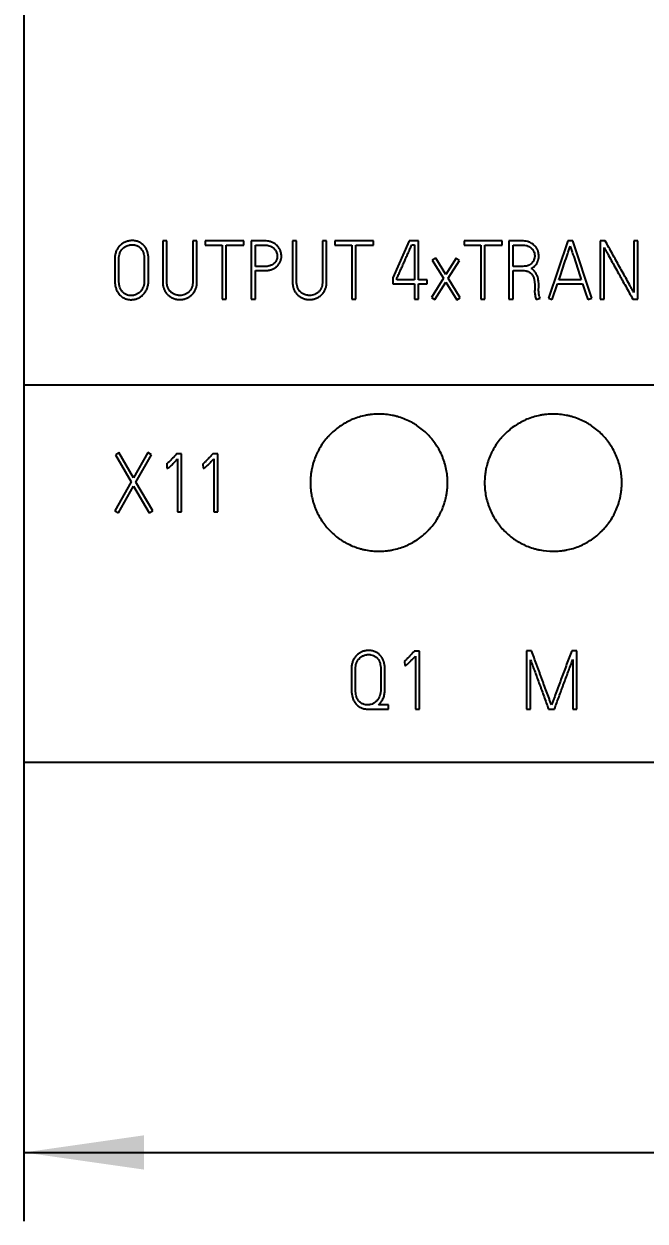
# Model space of a CAD drawing. Extents: x 0 to 420, y 0 to 297.
# Drawn here: x 91.51 to 109.62, y 132 to 166.9 of the extents above; entities that cross this region are included whole.
import ezdxf

# ---------------------------------------------------------------- set-up
doc = ezdxf.new("R2010")
doc.units = 0
doc.header["$LTSCALE"] = 23.1
for name, color, linetype in [('10000_FRONT', 7, 'CONTINUOUS'), ('10100_DIM_FRONT', 7, 'CONTINUOUS'), ('10500_FRONT_LABELING', 7, 'CONTINUOUS')]:
    doc.layers.add(name, color=color, linetype=linetype)
doc.styles.get("Standard").update_dxf_attribs({"font": 'txt', "width": 0.8})
doc.dimstyles.new('DIMSTYLE_1', dxfattribs={"dimtxt": 3.5, "dimasz": 3.5, "dimexe": 0.18, "dimexo": 0.0625, "dimgap": 0.09, "dimtad": 1, "dimtxsty": 'STANDARD', "dimcen": 0.09, "dimazin": 3, "dimtp": 0.05, "dimtm": 0.05, "dimtfac": 1, "dimtofl": 0, "dimtmove": 0, "dimatfit": 3, "dimtolj": 1})

# ---------------------------------------------------------------- blocks, each defined once
blk = doc.blocks.new('*D0')
at = {"layer": '10100_DIM_FRONT', "linetype": 'CONTINUOUS'}
for p, q in [((91.514557, 150.862664), (91.514557, 131.996772)), ((163.014557, 150.862664), (163.014557, 131.996772)), ((91.514557, 133.996772), (127.264557, 133.996772)), ((163.014557, 133.996772), (127.264557, 133.996772))]:
    blk.add_line(p, q, dxfattribs=at)
for points in [[(95.014557, 134.496772), (91.514557, 133.996772), (95.014557, 133.496772)], [(159.514557, 133.496772), (163.014557, 133.996772), (159.514557, 134.496772)]]:
    blk.add_solid(points, dxfattribs=at)
at = {"layer": '10100_DIM_FRONT', "linetype": 'CONTINUOUS', "width": 0.660714}
blk.add_text('71,5', height=3.5, dxfattribs=at).set_placement((123.820742, 134.871772))

msp = doc.modelspace()

# ---------------------------------------------------------------- linework, layer by layer
at = {"layer": '10000_FRONT', "color": 7, "linetype": 'CONTINUOUS'}
for p, q in [((91.515, 235.376), (91.515, 145.376)), ((91.515, 156.376), (163.015, 156.376)), ((91.515, 145.376), (163.015, 145.376))]:
    msp.add_line(p, q, dxfattribs=at)
for points, knots in [([(103.865, 153.526), (103.865, 153.592), (103.861, 153.657), (103.849, 153.787), (103.839, 153.851), (103.814, 153.978), (103.798, 154.042), (103.77, 154.136), (103.76, 154.167), (103.737, 154.229), (103.726, 154.259), (103.688, 154.35), (103.633, 154.468), (103.566, 154.58), (103.512, 154.661), (103.493, 154.688), (103.454, 154.741), (103.434, 154.767), (103.371, 154.843), (103.327, 154.892), (103.189, 155.03), (103.089, 155.113), (102.966, 155.196), (102.952, 155.205), (102.924, 155.223), (102.91, 155.231), (102.868, 155.257), (102.839, 155.273), (102.752, 155.32), (102.693, 155.348), (102.573, 155.398), (102.511, 155.42), (102.417, 155.449), (102.386, 155.457), (102.322, 155.474), (102.289, 155.481), (102.192, 155.5), (102.062, 155.52), (101.932, 155.526), (101.801, 155.526), (101.736, 155.523), (101.637, 155.514), (101.604, 155.51), (101.539, 155.5), (101.506, 155.494), (101.41, 155.475), (101.346, 155.459), (101.221, 155.421), (101.16, 155.399), (101.069, 155.361), (101.039, 155.348), (100.994, 155.327), (100.979, 155.32), (100.95, 155.305), (100.877, 155.267), (100.806, 155.225), (100.644, 155.116), (100.543, 155.033), (100.426, 154.916), (100.403, 154.892), (100.359, 154.844), (100.338, 154.819), (100.276, 154.743), (100.237, 154.691), (100.165, 154.582), (100.131, 154.526), (100.085, 154.44), (100.07, 154.41), (100.042, 154.351), (100.029, 154.321), (99.991, 154.23), (99.948, 154.107), (99.916, 153.981), (99.897, 153.886), (99.891, 153.853), (99.882, 153.789), (99.878, 153.756), (99.868, 153.658), (99.865, 153.592), (99.865, 153.526)], [0, 0, 0, 0, 0.03125, 0.03125, 0.0625, 0.0625, 0.09375, 0.09375, 0.109375, 0.109375, 0.125, 0.125, 0.15625, 0.1875, 0.1875, 0.203125, 0.203125, 0.21875, 0.21875, 0.25, 0.25, 0.3125, 0.3125, 0.320312, 0.320312, 0.328125, 0.328125, 0.34375, 0.34375, 0.375, 0.375, 0.40625, 0.40625, 0.421875, 0.421875, 0.4375, 0.4375, 0.46875, 0.5, 0.5, 0.53125, 0.53125, 0.546875, 0.546875, 0.5625, 0.5625, 0.59375, 0.59375, 0.625, 0.625, 0.640625, 0.640625, 0.648438, 0.648438, 0.65625, 0.6875, 0.6875, 0.75, 0.75, 0.765625, 0.765625, 0.78125, 0.78125, 0.8125, 0.8125, 0.84375, 0.84375, 0.859375, 0.859375, 0.875, 0.875, 0.90625, 0.9375, 0.9375, 0.953125, 0.953125, 0.96875, 0.96875, 1, 1, 1, 1]), ([(108.945, 153.526), (108.945, 153.592), (108.941, 153.657), (108.929, 153.787), (108.919, 153.851), (108.894, 153.978), (108.878, 154.042), (108.85, 154.136), (108.84, 154.167), (108.817, 154.229), (108.806, 154.259), (108.768, 154.35), (108.713, 154.468), (108.646, 154.58), (108.592, 154.661), (108.573, 154.688), (108.534, 154.741), (108.514, 154.767), (108.451, 154.843), (108.407, 154.892), (108.269, 155.03), (108.169, 155.113), (108.046, 155.196), (108.032, 155.205), (108.004, 155.223), (107.99, 155.231), (107.948, 155.257), (107.919, 155.273), (107.832, 155.32), (107.773, 155.348), (107.653, 155.398), (107.591, 155.42), (107.497, 155.449), (107.466, 155.457), (107.402, 155.474), (107.369, 155.481), (107.272, 155.5), (107.142, 155.52), (107.012, 155.526), (106.881, 155.526), (106.816, 155.523), (106.717, 155.514), (106.684, 155.51), (106.619, 155.5), (106.586, 155.494), (106.49, 155.475), (106.426, 155.459), (106.301, 155.421), (106.24, 155.399), (106.149, 155.361), (106.119, 155.348), (106.074, 155.327), (106.059, 155.32), (106.03, 155.305), (105.957, 155.267), (105.886, 155.225), (105.724, 155.116), (105.623, 155.033), (105.506, 154.916), (105.483, 154.892), (105.439, 154.844), (105.418, 154.819), (105.356, 154.743), (105.317, 154.691), (105.245, 154.582), (105.211, 154.526), (105.165, 154.44), (105.15, 154.41), (105.122, 154.351), (105.109, 154.321), (105.071, 154.23), (105.028, 154.107), (104.996, 153.981), (104.977, 153.886), (104.971, 153.853), (104.962, 153.789), (104.958, 153.756), (104.948, 153.658), (104.945, 153.592), (104.945, 153.526)], [0, 0, 0, 0, 0.03125, 0.03125, 0.0625, 0.0625, 0.09375, 0.09375, 0.109375, 0.109375, 0.125, 0.125, 0.15625, 0.1875, 0.1875, 0.203125, 0.203125, 0.21875, 0.21875, 0.25, 0.25, 0.3125, 0.3125, 0.320312, 0.320312, 0.328125, 0.328125, 0.34375, 0.34375, 0.375, 0.375, 0.40625, 0.40625, 0.421875, 0.421875, 0.4375, 0.4375, 0.46875, 0.5, 0.5, 0.53125, 0.53125, 0.546875, 0.546875, 0.5625, 0.5625, 0.59375, 0.59375, 0.625, 0.625, 0.640625, 0.640625, 0.648438, 0.648438, 0.65625, 0.6875, 0.6875, 0.75, 0.75, 0.765625, 0.765625, 0.78125, 0.78125, 0.8125, 0.8125, 0.84375, 0.84375, 0.859375, 0.859375, 0.875, 0.875, 0.90625, 0.9375, 0.9375, 0.953125, 0.953125, 0.96875, 0.96875, 1, 1, 1, 1]), ([(99.865, 153.526), (99.865, 153.46), (99.868, 153.395), (99.881, 153.266), (99.89, 153.201), (99.915, 153.074), (99.931, 153.011), (99.959, 152.917), (99.97, 152.886), (99.992, 152.824), (100.004, 152.793), (100.041, 152.702), (100.097, 152.585), (100.163, 152.473), (100.217, 152.391), (100.236, 152.365), (100.275, 152.312), (100.295, 152.286), (100.358, 152.209), (100.402, 152.161), (100.54, 152.022), (100.64, 151.939), (100.763, 151.857), (100.777, 151.848), (100.805, 151.83), (100.819, 151.821), (100.861, 151.796), (100.89, 151.78), (100.977, 151.733), (101.036, 151.705), (101.156, 151.655), (101.218, 151.633), (101.312, 151.604), (101.343, 151.595), (101.407, 151.579), (101.44, 151.572), (101.537, 151.552), (101.667, 151.533), (101.797, 151.526), (101.928, 151.526), (101.994, 151.529), (102.092, 151.539), (102.125, 151.543), (102.19, 151.553), (102.352, 151.581), (102.509, 151.628), (102.66, 151.691), (102.69, 151.704), (102.735, 151.726), (102.75, 151.733), (102.78, 151.748), (102.853, 151.786), (102.923, 151.828), (103.086, 151.937), (103.187, 152.02), (103.303, 152.136), (103.326, 152.16), (103.37, 152.209), (103.391, 152.234), (103.453, 152.31), (103.492, 152.362), (103.564, 152.47), (103.598, 152.526), (103.644, 152.613), (103.659, 152.642), (103.687, 152.702), (103.7, 152.732), (103.738, 152.822), (103.781, 152.945), (103.813, 153.071), (103.832, 153.167), (103.838, 153.199), (103.848, 153.264), (103.852, 153.296), (103.861, 153.395), (103.865, 153.46), (103.865, 153.526)], [0, 0, 0, 0, 0.03125, 0.03125, 0.0625, 0.0625, 0.09375, 0.09375, 0.109375, 0.109375, 0.125, 0.125, 0.15625, 0.1875, 0.1875, 0.203125, 0.203125, 0.21875, 0.21875, 0.25, 0.25, 0.3125, 0.3125, 0.320312, 0.320312, 0.328125, 0.328125, 0.34375, 0.34375, 0.375, 0.375, 0.40625, 0.40625, 0.421875, 0.421875, 0.4375, 0.4375, 0.46875, 0.5, 0.5, 0.53125, 0.53125, 0.546875, 0.546875, 0.5625, 0.625, 0.625, 0.640625, 0.640625, 0.648438, 0.648438, 0.65625, 0.6875, 0.6875, 0.75, 0.75, 0.765625, 0.765625, 0.78125, 0.78125, 0.8125, 0.8125, 0.84375, 0.84375, 0.859375, 0.859375, 0.875, 0.875, 0.90625, 0.9375, 0.9375, 0.953125, 0.953125, 0.96875, 0.96875, 1, 1, 1, 1]), ([(104.945, 153.526), (104.945, 153.46), (104.948, 153.395), (104.961, 153.266), (104.97, 153.201), (104.995, 153.074), (105.011, 153.011), (105.039, 152.917), (105.05, 152.886), (105.072, 152.824), (105.084, 152.793), (105.146, 152.642), (105.207, 152.527), (105.297, 152.391), (105.316, 152.365), (105.355, 152.312), (105.375, 152.286), (105.438, 152.209), (105.482, 152.161), (105.62, 152.022), (105.721, 151.939), (105.843, 151.857), (105.857, 151.848), (105.885, 151.83), (105.899, 151.821), (105.942, 151.796), (105.97, 151.779), (106.057, 151.733), (106.116, 151.705), (106.237, 151.655), (106.298, 151.633), (106.392, 151.604), (106.424, 151.595), (106.488, 151.579), (106.52, 151.572), (106.682, 151.539), (106.812, 151.526), (107.008, 151.526), (107.074, 151.529), (107.173, 151.539), (107.206, 151.543), (107.271, 151.553), (107.303, 151.558), (107.464, 151.59), (107.589, 151.628), (107.741, 151.691), (107.771, 151.705), (107.816, 151.726), (107.83, 151.733), (107.86, 151.748), (107.933, 151.786), (108.003, 151.828), (108.112, 151.901), (108.164, 151.94), (108.265, 152.023), (108.313, 152.067), (108.383, 152.137), (108.406, 152.161), (108.45, 152.209), (108.471, 152.234), (108.533, 152.31), (108.611, 152.414), (108.678, 152.526), (108.724, 152.613), (108.739, 152.642), (108.767, 152.702), (108.807, 152.792), (108.84, 152.884), (108.877, 153.008), (108.901, 153.103), (108.918, 153.199), (108.928, 153.264), (108.932, 153.296), (108.941, 153.395), (108.945, 153.46), (108.945, 153.526)], [0, 0, 0, 0, 0.03125, 0.03125, 0.0625, 0.0625, 0.09375, 0.09375, 0.109375, 0.109375, 0.125, 0.125, 0.1875, 0.1875, 0.203125, 0.203125, 0.21875, 0.21875, 0.25, 0.25, 0.3125, 0.3125, 0.320312, 0.320312, 0.328125, 0.328125, 0.34375, 0.34375, 0.375, 0.375, 0.40625, 0.40625, 0.421875, 0.421875, 0.4375, 0.4375, 0.5, 0.5, 0.53125, 0.53125, 0.546875, 0.546875, 0.5625, 0.5625, 0.625, 0.625, 0.640625, 0.640625, 0.648438, 0.648438, 0.65625, 0.6875, 0.6875, 0.71875, 0.71875, 0.75, 0.75, 0.765625, 0.765625, 0.78125, 0.78125, 0.8125, 0.84375, 0.84375, 0.859375, 0.859375, 0.875, 0.90625, 0.90625, 0.9375, 0.953125, 0.953125, 0.96875, 0.96875, 1, 1, 1, 1])]:
    msp.add_open_spline(points, degree=3, knots=knots, dxfattribs=at)
at = {"layer": '10500_FRONT_LABELING', "color": 7, "linetype": 'CONTINUOUS'}
for p, q in [((95.56, 160.579), (95.56, 159.381)), ((95.682, 160.579), (95.56, 160.579)), ((95.682, 159.381), (95.682, 160.579)), ((96.436, 160.579), (96.436, 159.381)), ((96.558, 160.579), (96.436, 160.579)), ((96.558, 159.381), (96.558, 160.579)), ((96.801, 160.574), (96.801, 160.454)), ((97.922, 160.574), (96.801, 160.574)), ((97.922, 160.454), (97.922, 160.574)), ((98.139, 160.576), (98.139, 158.876)), ((98.534, 160.576), (98.139, 160.576)), ((99.342, 160.579), (99.342, 159.381)), ((99.463, 160.579), (99.342, 160.579)), ((99.463, 159.381), (99.463, 160.579)), ((100.218, 160.579), (100.218, 159.381)), ((100.34, 160.579), (100.218, 160.579)), ((100.34, 159.381), (100.34, 160.579)), ((100.582, 160.574), (100.582, 160.454)), ((101.704, 160.574), (100.582, 160.574)), ((101.704, 160.454), (101.704, 160.574)), ((102.741, 160.576), (102.265, 159.501)), ((103.021, 160.576), (102.741, 160.576)), ((103.021, 159.444), (103.021, 160.576)), ((104.344, 160.574), (104.344, 160.454)), ((105.455, 160.574), (104.344, 160.574)), ((105.455, 160.454), (105.455, 160.574)), ((105.653, 160.576), (105.653, 158.876)), ((106.044, 160.576), (105.653, 160.576)), ((107.367, 160.579), (106.803, 158.902)), ((107.518, 160.579), (107.367, 160.579)), ((108.067, 158.902), (107.518, 160.579)), ((108.31, 160.576), (108.31, 158.876)), ((108.463, 160.576), (108.31, 160.576)), ((109.296, 160.576), (109.296, 159.072)), ((109.416, 160.576), (109.296, 160.576)), ((109.416, 158.876), (109.416, 160.576)), ((96.801, 160.454), (97.291, 160.454)), ((97.291, 160.454), (97.291, 158.876)), ((97.413, 158.876), (97.413, 160.454)), ((97.413, 160.454), (97.922, 160.454)), ((98.261, 159.831), (98.261, 160.456)), ((98.261, 160.456), (98.534, 160.456)), ((100.582, 160.454), (101.073, 160.454)), ((101.073, 160.454), (101.073, 158.876)), ((101.194, 158.876), (101.194, 160.454)), ((101.194, 160.454), (101.704, 160.454)), ((102.819, 160.458), (102.901, 160.458)), ((102.901, 160.458), (102.901, 159.444)), ((104.344, 160.454), (104.83, 160.454)), ((104.83, 160.454), (104.83, 158.876)), ((104.95, 158.876), (104.95, 160.454)), ((104.95, 160.454), (105.455, 160.454)), ((105.773, 159.834), (105.773, 160.456)), ((105.773, 160.456), (106.044, 160.456)), ((108.428, 158.876), (108.428, 160.385)), ((94.165, 160.062), (94.165, 159.414)), ((94.284, 159.414), (94.284, 160.062)), ((95.024, 160.062), (95.024, 159.414)), ((95.146, 159.414), (95.146, 160.062)), ((103.521, 160.074), (103.42, 160.01)), ((103.42, 160.01), (103.745, 159.489)), ((103.816, 159.6), (103.521, 160.074)), ((104.113, 160.069), (103.816, 159.6)), ((103.884, 159.489), (104.212, 160.006)), ((104.212, 160.006), (104.113, 160.069)), ((98.534, 159.831), (98.261, 159.831)), ((98.261, 158.876), (98.261, 159.711)), ((98.261, 159.711), (98.534, 159.711)), ((106.063, 159.834), (105.773, 159.834)), ((105.773, 158.876), (105.773, 159.713)), ((105.773, 159.713), (106.058, 159.713)), ((102.265, 159.501), (102.265, 159.327)), ((102.265, 159.327), (102.901, 159.327)), ((102.382, 159.444), (102.382, 159.475)), ((102.901, 159.444), (102.382, 159.444)), ((102.901, 159.327), (102.901, 158.876)), ((103.271, 159.444), (103.021, 159.444)), ((103.021, 158.876), (103.021, 159.327)), ((103.021, 159.327), (103.271, 159.327)), ((103.271, 159.327), (103.271, 159.444)), ((103.745, 159.489), (103.392, 158.928)), ((103.493, 158.864), (103.814, 159.376)), ((103.814, 159.376), (104.134, 158.86)), ((104.236, 158.921), (103.884, 159.489)), ((106.405, 159.289), (106.405, 159.14)), ((106.523, 159.218), (106.523, 159.265)), ((106.917, 158.864), (107.072, 159.324)), ((107.072, 159.324), (107.801, 159.324)), ((107.761, 159.444), (107.112, 159.444)), ((97.291, 158.876), (97.413, 158.876)), ((98.139, 158.876), (98.261, 158.876)), ((101.073, 158.876), (101.194, 158.876)), ((102.901, 158.876), (103.021, 158.876)), ((103.392, 158.928), (103.493, 158.864)), ((104.134, 158.86), (104.236, 158.921)), ((104.83, 158.876), (104.95, 158.876)), ((105.653, 158.876), (105.773, 158.876)), ((106.405, 159.14), (106.403, 159.119)), ((106.45, 158.864), (106.561, 158.907)), ((106.803, 158.902), (106.917, 158.864)), ((107.952, 158.864), (108.067, 158.902)), ((108.31, 158.876), (108.428, 158.876)), ((109.267, 158.876), (109.416, 158.876)), ((94.285, 154.402), (94.183, 154.343)), ((94.183, 154.343), (94.643, 153.549)), ((94.709, 153.667), (94.285, 154.402)), ((95.127, 154.402), (94.709, 153.667)), ((94.78, 153.546), (95.233, 154.343)), ((95.233, 154.343), (95.127, 154.402)), ((95.964, 154.367), (95.947, 154.348)), ((96.112, 154.367), (95.964, 154.367)), ((96.112, 152.674), (96.112, 154.367)), ((97.018, 154.367), (97.001, 154.348)), ((97.166, 154.367), (97.018, 154.367)), ((97.166, 152.674), (97.166, 154.367)), ((95.664, 154.063), (95.678, 154.067)), ((95.678, 154.067), (95.685, 153.947)), ((95.994, 154.221), (95.994, 152.674)), ((96.718, 154.063), (96.732, 154.067)), ((96.732, 154.067), (96.739, 153.947)), ((97.048, 154.221), (97.048, 152.674)), ((94.643, 153.549), (94.165, 152.707)), ((94.268, 152.648), (94.712, 153.428)), ((94.712, 153.428), (95.164, 152.648)), ((95.268, 152.707), (94.78, 153.546)), ((94.165, 152.707), (94.268, 152.648)), ((95.164, 152.648), (95.268, 152.707)), ((95.994, 152.674), (96.112, 152.674)), ((97.048, 152.674), (97.166, 152.674)), ((102.894, 148.617), (102.878, 148.598)), ((103.043, 148.617), (102.894, 148.617)), ((102.925, 148.471), (102.925, 146.924)), ((103.043, 146.924), (103.043, 148.617)), ((106.162, 148.626), (106.162, 146.926)), ((106.313, 148.626), (106.162, 148.626)), ((106.282, 146.926), (106.282, 148.362)), ((107.636, 148.626), (107.483, 148.626)), ((107.516, 148.367), (107.516, 146.926)), ((107.636, 146.926), (107.636, 148.626)), ((101.065, 148.112), (101.065, 147.469)), ((101.182, 147.469), (101.182, 148.112)), ((101.916, 148.112), (101.916, 147.483)), ((102.036, 147.483), (102.036, 148.112)), ((102.595, 148.313), (102.609, 148.317)), ((102.609, 148.317), (102.616, 148.197)), ((102.14, 147.047), (101.847, 147.047)), ((102.14, 146.926), (102.14, 147.047)), ((101.527, 146.926), (102.14, 146.926)), ((102.925, 146.924), (103.043, 146.924)), ((106.162, 146.926), (106.282, 146.926)), ((106.808, 146.926), (106.98, 146.926)), ((107.516, 146.926), (107.636, 146.926))]:
    msp.add_line(p, q, dxfattribs=at)
for points, knots in [([(95.146, 160.062), (95.146, 160.129), (95.137, 160.195), (95.111, 160.274), (95.105, 160.29), (95.092, 160.321), (95.077, 160.351), (95.059, 160.379), (95.04, 160.406), (95.03, 160.419), (95.007, 160.444), (94.996, 160.456), (94.972, 160.479), (94.959, 160.49), (94.939, 160.504), (94.932, 160.509), (94.918, 160.518), (94.91, 160.523), (94.888, 160.535), (94.873, 160.542), (94.842, 160.555), (94.827, 160.561), (94.795, 160.571), (94.778, 160.575), (94.728, 160.584), (94.695, 160.586), (94.645, 160.585), (94.628, 160.584), (94.594, 160.58), (94.578, 160.577), (94.529, 160.566), (94.497, 160.556), (94.458, 160.539), (94.45, 160.535), (94.435, 160.528), (94.428, 160.524), (94.406, 160.512), (94.392, 160.503), (94.364, 160.484), (94.351, 160.474), (94.332, 160.458), (94.326, 160.452), (94.314, 160.44), (94.308, 160.434), (94.279, 160.404), (94.259, 160.377), (94.232, 160.335), (94.224, 160.32), (94.21, 160.29), (94.203, 160.275), (94.191, 160.243), (94.186, 160.228), (94.178, 160.195), (94.175, 160.179), (94.169, 160.146), (94.168, 160.129), (94.165, 160.096), (94.165, 160.079), (94.165, 160.062)], [0, 0, 0, 0, 0.125, 0.125, 0.15625, 0.15625, 0.1875, 0.21875, 0.21875, 0.25, 0.25, 0.28125, 0.28125, 0.3125, 0.3125, 0.328125, 0.328125, 0.34375, 0.34375, 0.375, 0.375, 0.40625, 0.40625, 0.4375, 0.4375, 0.5, 0.5, 0.53125, 0.53125, 0.5625, 0.5625, 0.625, 0.625, 0.640625, 0.640625, 0.65625, 0.65625, 0.6875, 0.6875, 0.71875, 0.71875, 0.734375, 0.734375, 0.75, 0.75, 0.8125, 0.8125, 0.84375, 0.84375, 0.875, 0.875, 0.90625, 0.90625, 0.9375, 0.9375, 0.96875, 0.96875, 1, 1, 1, 1]), ([(98.534, 159.711), (98.565, 159.711), (98.595, 159.713), (98.655, 159.721), (98.685, 159.727), (98.729, 159.74), (98.743, 159.745), (98.771, 159.756), (98.785, 159.763), (98.812, 159.777), (98.825, 159.785), (98.85, 159.802), (98.862, 159.811), (98.897, 159.84), (98.918, 159.861), (98.946, 159.897), (98.955, 159.91), (98.971, 159.936), (98.978, 159.949), (98.997, 159.991), (99.006, 160.019), (99.018, 160.079), (99.021, 160.109), (99.02, 160.155), (99.019, 160.17), (99.015, 160.2), (99.013, 160.215), (99.003, 160.259), (98.993, 160.288), (98.974, 160.33), (98.967, 160.343), (98.951, 160.369), (98.943, 160.382), (98.925, 160.406), (98.915, 160.417), (98.894, 160.44), (98.883, 160.45), (98.849, 160.48), (98.824, 160.497), (98.784, 160.519), (98.77, 160.526), (98.743, 160.539), (98.729, 160.544), (98.7, 160.554), (98.685, 160.558), (98.656, 160.565), (98.641, 160.568), (98.595, 160.574), (98.565, 160.576), (98.534, 160.576)], [0, 0, 0, 0, 0.0625, 0.0625, 0.125, 0.125, 0.15625, 0.15625, 0.1875, 0.1875, 0.21875, 0.21875, 0.25, 0.25, 0.3125, 0.3125, 0.34375, 0.34375, 0.375, 0.375, 0.4375, 0.4375, 0.5, 0.5, 0.53125, 0.53125, 0.5625, 0.5625, 0.625, 0.625, 0.65625, 0.65625, 0.6875, 0.6875, 0.71875, 0.71875, 0.75, 0.75, 0.8125, 0.8125, 0.84375, 0.84375, 0.875, 0.875, 0.90625, 0.90625, 0.9375, 0.9375, 1, 1, 1, 1]), ([(106.306, 159.772), (106.328, 159.784), (106.349, 159.797), (106.378, 159.818), (106.388, 159.826), (106.406, 159.843), (106.415, 159.851), (106.44, 159.879), (106.454, 159.899), (106.472, 159.93), (106.478, 159.941), (106.489, 159.963), (106.493, 159.975), (106.506, 160.009), (106.513, 160.033), (106.52, 160.069), (106.522, 160.081), (106.524, 160.105), (106.525, 160.118), (106.525, 160.154), (106.524, 160.178), (106.518, 160.215), (106.516, 160.227), (106.51, 160.251), (106.507, 160.263), (106.495, 160.297), (106.486, 160.32), (106.468, 160.352), (106.462, 160.363), (106.449, 160.384), (106.442, 160.394), (106.419, 160.423), (106.403, 160.44), (106.375, 160.465), (106.366, 160.473), (106.346, 160.488), (106.336, 160.495), (106.305, 160.514), (106.283, 160.526), (106.249, 160.54), (106.237, 160.545), (106.214, 160.553), (106.179, 160.563), (106.143, 160.57), (106.094, 160.575), (106.069, 160.576), (106.044, 160.576)], [0, 0, 0, 0, 0.0625, 0.0625, 0.09375, 0.09375, 0.125, 0.125, 0.1875, 0.1875, 0.21875, 0.21875, 0.25, 0.25, 0.3125, 0.3125, 0.34375, 0.34375, 0.375, 0.375, 0.4375, 0.4375, 0.46875, 0.46875, 0.5, 0.5, 0.5625, 0.5625, 0.59375, 0.59375, 0.625, 0.625, 0.6875, 0.6875, 0.71875, 0.71875, 0.75, 0.75, 0.8125, 0.8125, 0.84375, 0.84375, 0.875, 0.9375, 0.9375, 1, 1, 1, 1]), ([(109.296, 159.072), (109.279, 159.104), (109.261, 159.135), (109.227, 159.197), (109.209, 159.229), (109.157, 159.323), (109.122, 159.385), (109.017, 159.573), (108.948, 159.698), (108.809, 159.949), (108.74, 160.074), (108.602, 160.325), (108.532, 160.451), (108.463, 160.576)], [0, 0, 0, 0, 0.0625, 0.0625, 0.125, 0.125, 0.25, 0.25, 0.5, 0.5, 0.75, 0.75, 1, 1, 1, 1]), ([(94.284, 160.062), (94.284, 160.088), (94.285, 160.113), (94.293, 160.163), (94.299, 160.188), (94.312, 160.224), (94.316, 160.236), (94.327, 160.259), (94.333, 160.27), (94.353, 160.303), (94.368, 160.324), (94.394, 160.352), (94.403, 160.361), (94.422, 160.378), (94.432, 160.386), (94.453, 160.401), (94.464, 160.408), (94.486, 160.42), (94.498, 160.426), (94.533, 160.441), (94.557, 160.449), (94.595, 160.458), (94.608, 160.46), (94.633, 160.464), (94.646, 160.465), (94.684, 160.466), (94.71, 160.465), (94.748, 160.458), (94.761, 160.455), (94.785, 160.448), (94.809, 160.44), (94.832, 160.428), (94.855, 160.415), (94.865, 160.408), (94.886, 160.393), (94.896, 160.384), (94.915, 160.367), (94.923, 160.358), (94.949, 160.328), (94.964, 160.308), (94.982, 160.274), (94.987, 160.262), (94.997, 160.238), (95.001, 160.226), (95.012, 160.189), (95.017, 160.164), (95.023, 160.114), (95.024, 160.088), (95.024, 160.062)], [0, 0, 0, 0, 0.0625, 0.0625, 0.125, 0.125, 0.15625, 0.15625, 0.1875, 0.1875, 0.25, 0.25, 0.28125, 0.28125, 0.3125, 0.3125, 0.34375, 0.34375, 0.375, 0.375, 0.4375, 0.4375, 0.46875, 0.46875, 0.5, 0.5, 0.5625, 0.5625, 0.59375, 0.59375, 0.625, 0.65625, 0.65625, 0.6875, 0.6875, 0.71875, 0.71875, 0.75, 0.75, 0.8125, 0.8125, 0.84375, 0.84375, 0.875, 0.875, 0.9375, 0.9375, 1, 1, 1, 1]), ([(98.534, 160.456), (98.557, 160.456), (98.579, 160.455), (98.624, 160.449), (98.646, 160.444), (98.689, 160.43), (98.709, 160.421), (98.739, 160.405), (98.748, 160.4), (98.767, 160.387), (98.776, 160.38), (98.802, 160.359), (98.818, 160.343), (98.839, 160.317), (98.845, 160.308), (98.857, 160.289), (98.863, 160.279), (98.877, 160.249), (98.885, 160.228), (98.893, 160.195), (98.895, 160.184), (98.898, 160.162), (98.898, 160.151), (98.899, 160.129), (98.899, 160.117), (98.897, 160.095), (98.895, 160.084), (98.888, 160.051), (98.881, 160.03), (98.867, 159.999), (98.862, 159.989), (98.85, 159.97), (98.843, 159.961), (98.829, 159.944), (98.822, 159.936), (98.805, 159.92), (98.797, 159.913), (98.77, 159.893), (98.751, 159.881), (98.721, 159.866), (98.71, 159.862), (98.689, 159.854), (98.679, 159.85), (98.646, 159.841), (98.624, 159.837), (98.58, 159.832), (98.557, 159.831), (98.534, 159.831)], [0, 0, 0, 0, 0.0625, 0.0625, 0.125, 0.125, 0.1875, 0.1875, 0.21875, 0.21875, 0.25, 0.25, 0.3125, 0.3125, 0.34375, 0.34375, 0.375, 0.375, 0.4375, 0.4375, 0.46875, 0.46875, 0.5, 0.5, 0.53125, 0.53125, 0.5625, 0.5625, 0.625, 0.625, 0.65625, 0.65625, 0.6875, 0.6875, 0.71875, 0.71875, 0.75, 0.75, 0.8125, 0.8125, 0.84375, 0.84375, 0.875, 0.875, 0.9375, 0.9375, 1, 1, 1, 1]), ([(102.382, 159.475), (102.387, 159.485), (102.392, 159.496), (102.401, 159.516), (102.406, 159.526), (102.419, 159.557), (102.429, 159.577), (102.456, 159.639), (102.474, 159.68), (102.511, 159.762), (102.529, 159.802), (102.565, 159.884), (102.584, 159.925), (102.62, 160.007), (102.638, 160.048), (102.675, 160.13), (102.693, 160.171), (102.729, 160.253), (102.747, 160.294), (102.774, 160.356), (102.783, 160.376), (102.801, 160.417), (102.81, 160.438), (102.819, 160.458)], [0, 0, 0, 0, 0.03125, 0.03125, 0.0625, 0.0625, 0.125, 0.125, 0.25, 0.25, 0.375, 0.375, 0.5, 0.5, 0.625, 0.625, 0.75, 0.75, 0.875, 0.875, 0.9375, 0.9375, 1, 1, 1, 1]), ([(106.044, 160.456), (106.066, 160.456), (106.088, 160.455), (106.131, 160.449), (106.153, 160.444), (106.195, 160.431), (106.215, 160.422), (106.253, 160.402), (106.272, 160.39), (106.298, 160.37), (106.306, 160.363), (106.322, 160.347), (106.337, 160.331), (106.35, 160.314), (106.362, 160.295), (106.367, 160.286), (106.382, 160.256), (106.389, 160.236), (106.397, 160.204), (106.4, 160.193), (106.403, 160.171), (106.404, 160.16), (106.405, 160.139), (106.405, 160.128), (106.404, 160.106), (106.403, 160.095), (106.397, 160.062), (106.391, 160.041), (106.38, 160.011), (106.375, 160.001), (106.364, 159.981), (106.359, 159.972), (106.34, 159.945), (106.325, 159.929), (106.292, 159.9), (106.273, 159.888), (106.244, 159.872), (106.234, 159.868), (106.214, 159.859), (106.204, 159.855), (106.172, 159.845), (106.151, 159.841), (106.107, 159.835), (106.085, 159.834), (106.063, 159.834)], [0, 0, 0, 0, 0.0625, 0.0625, 0.125, 0.125, 0.1875, 0.1875, 0.25, 0.25, 0.28125, 0.28125, 0.3125, 0.34375, 0.34375, 0.375, 0.375, 0.4375, 0.4375, 0.46875, 0.46875, 0.5, 0.5, 0.53125, 0.53125, 0.5625, 0.5625, 0.625, 0.625, 0.65625, 0.65625, 0.6875, 0.6875, 0.75, 0.75, 0.8125, 0.8125, 0.84375, 0.84375, 0.875, 0.875, 0.9375, 0.9375, 1, 1, 1, 1]), ([(107.112, 159.444), (107.14, 159.526), (107.167, 159.608), (107.222, 159.772), (107.249, 159.854), (107.305, 160.018), (107.333, 160.1), (107.375, 160.223), (107.388, 160.264), (107.415, 160.346), (107.429, 160.387), (107.442, 160.428)], [0, 0, 0, 0, 0.25, 0.25, 0.5, 0.5, 0.75, 0.75, 0.875, 0.875, 1, 1, 1, 1]), ([(107.442, 160.428), (107.456, 160.387), (107.469, 160.346), (107.495, 160.264), (107.508, 160.223), (107.548, 160.1), (107.574, 160.018), (107.628, 159.854), (107.655, 159.772), (107.708, 159.609), (107.735, 159.527), (107.761, 159.444)], [0, 0, 0, 0, 0.125, 0.125, 0.25, 0.25, 0.5, 0.5, 0.75, 0.75, 1, 1, 1, 1]), ([(108.428, 160.385), (108.444, 160.353), (108.462, 160.322), (108.497, 160.259), (108.515, 160.228), (108.568, 160.134), (108.603, 160.071), (108.708, 159.882), (108.777, 159.756), (108.865, 159.599), (108.883, 159.568), (108.918, 159.505), (108.935, 159.474), (108.988, 159.379), (109.022, 159.316), (109.127, 159.128), (109.197, 159.002), (109.267, 158.876)], [0, 0, 0, 0, 0.0625, 0.0625, 0.125, 0.125, 0.25, 0.25, 0.5, 0.5, 0.5625, 0.5625, 0.625, 0.625, 0.75, 0.75, 1, 1, 1, 1]), ([(106.058, 159.713), (106.085, 159.713), (106.111, 159.711), (106.149, 159.705), (106.161, 159.702), (106.187, 159.695), (106.199, 159.69), (106.235, 159.675), (106.258, 159.661), (106.283, 159.641), (106.288, 159.637), (106.298, 159.628), (106.303, 159.623), (106.316, 159.609), (106.324, 159.599), (106.339, 159.578), (106.346, 159.566), (106.359, 159.543), (106.364, 159.531), (106.374, 159.507), (106.378, 159.495), (106.385, 159.47), (106.388, 159.457), (106.396, 159.419), (106.399, 159.393), (106.404, 159.341), (106.405, 159.315), (106.405, 159.289)], [0, 0, 0, 0, 0.125, 0.125, 0.1875, 0.1875, 0.25, 0.25, 0.375, 0.375, 0.40625, 0.40625, 0.4375, 0.4375, 0.5, 0.5, 0.5625, 0.5625, 0.625, 0.625, 0.6875, 0.6875, 0.75, 0.75, 0.875, 0.875, 1, 1, 1, 1]), ([(106.523, 159.265), (106.523, 159.314), (106.521, 159.362), (106.512, 159.433), (106.508, 159.457), (106.497, 159.504), (106.491, 159.527), (106.478, 159.561), (106.474, 159.572), (106.464, 159.594), (106.458, 159.605), (106.44, 159.636), (106.427, 159.656), (106.405, 159.685), (106.398, 159.694), (106.381, 159.712), (106.373, 159.721), (106.346, 159.745), (106.327, 159.76), (106.306, 159.772)], [0, 0, 0, 0, 0.25, 0.25, 0.375, 0.375, 0.5, 0.5, 0.5625, 0.5625, 0.625, 0.625, 0.75, 0.75, 0.8125, 0.8125, 0.875, 0.875, 1, 1, 1, 1]), ([(94.165, 159.414), (94.165, 159.379), (94.166, 159.345), (94.175, 159.277), (94.181, 159.244), (94.196, 159.194), (94.201, 159.177), (94.214, 159.145), (94.221, 159.13), (94.236, 159.099), (94.245, 159.084), (94.263, 159.055), (94.274, 159.041), (94.306, 159.001), (94.33, 158.977), (94.364, 158.95), (94.371, 158.945), (94.385, 158.935), (94.393, 158.93), (94.415, 158.917), (94.445, 158.901), (94.477, 158.888), (94.502, 158.881), (94.51, 158.878), (94.527, 158.874), (94.536, 158.872), (94.578, 158.864), (94.613, 158.861), (94.665, 158.863), (94.682, 158.864), (94.716, 158.868), (94.733, 158.872), (94.767, 158.88), (94.783, 158.884), (94.808, 158.893), (94.816, 158.896), (94.832, 158.902), (94.84, 158.905), (94.88, 158.924), (94.909, 158.941), (94.95, 158.972), (94.963, 158.984), (94.988, 159.007), (95, 159.02), (95.034, 159.059), (95.053, 159.087), (95.079, 159.132), (95.087, 159.148), (95.102, 159.179), (95.108, 159.195), (95.119, 159.227), (95.124, 159.243), (95.133, 159.276), (95.136, 159.293), (95.143, 159.345), (95.146, 159.379), (95.146, 159.414)], [0, 0, 0, 0, 0.0625, 0.0625, 0.125, 0.125, 0.15625, 0.15625, 0.1875, 0.1875, 0.21875, 0.21875, 0.25, 0.25, 0.3125, 0.3125, 0.328125, 0.328125, 0.34375, 0.34375, 0.375, 0.40625, 0.40625, 0.421875, 0.421875, 0.4375, 0.4375, 0.5, 0.5, 0.53125, 0.53125, 0.5625, 0.5625, 0.59375, 0.59375, 0.609375, 0.609375, 0.625, 0.625, 0.6875, 0.6875, 0.71875, 0.71875, 0.75, 0.75, 0.8125, 0.8125, 0.84375, 0.84375, 0.875, 0.875, 0.90625, 0.90625, 0.9375, 0.9375, 1, 1, 1, 1]), ([(95.024, 159.414), (95.024, 159.387), (95.023, 159.361), (95.017, 159.321), (95.015, 159.308), (95.009, 159.283), (95.006, 159.27), (94.993, 159.232), (94.983, 159.207), (94.964, 159.172), (94.957, 159.161), (94.942, 159.139), (94.934, 159.128), (94.909, 159.097), (94.89, 159.079), (94.859, 159.054), (94.848, 159.046), (94.826, 159.032), (94.814, 159.026), (94.778, 159.009), (94.753, 159), (94.714, 158.99), (94.701, 158.988), (94.674, 158.984), (94.661, 158.983), (94.635, 158.982), (94.621, 158.982), (94.595, 158.984), (94.581, 158.986), (94.542, 158.993), (94.517, 159.001), (94.48, 159.018), (94.469, 159.025), (94.446, 159.039), (94.436, 159.047), (94.415, 159.064), (94.406, 159.073), (94.387, 159.093), (94.37, 159.113), (94.355, 159.135), (94.341, 159.157), (94.334, 159.169), (94.317, 159.205), (94.309, 159.23), (94.299, 159.269), (94.296, 159.282), (94.291, 159.308), (94.289, 159.321), (94.285, 159.361), (94.284, 159.387), (94.284, 159.414)], [0, 0, 0, 0, 0.0625, 0.0625, 0.09375, 0.09375, 0.125, 0.125, 0.1875, 0.1875, 0.21875, 0.21875, 0.25, 0.25, 0.3125, 0.3125, 0.34375, 0.34375, 0.375, 0.375, 0.4375, 0.4375, 0.46875, 0.46875, 0.5, 0.5, 0.53125, 0.53125, 0.5625, 0.5625, 0.625, 0.625, 0.65625, 0.65625, 0.6875, 0.6875, 0.71875, 0.71875, 0.75, 0.78125, 0.78125, 0.8125, 0.8125, 0.875, 0.875, 0.90625, 0.90625, 0.9375, 0.9375, 1, 1, 1, 1]), ([(95.56, 159.381), (95.56, 159.347), (95.562, 159.314), (95.57, 159.265), (95.573, 159.249), (95.579, 159.224), (95.582, 159.216), (95.587, 159.2), (95.589, 159.192), (95.604, 159.153), (95.619, 159.123), (95.645, 159.081), (95.654, 159.068), (95.675, 159.041), (95.686, 159.028), (95.721, 158.992), (95.747, 158.971), (95.782, 158.948), (95.789, 158.943), (95.803, 158.935), (95.811, 158.931), (95.833, 158.919), (95.848, 158.912), (95.879, 158.899), (95.895, 158.894), (95.927, 158.884), (95.943, 158.88), (95.993, 158.87), (96.026, 158.867), (96.076, 158.867), (96.092, 158.868), (96.126, 158.871), (96.143, 158.873), (96.192, 158.883), (96.224, 158.892), (96.263, 158.908), (96.27, 158.911), (96.286, 158.918), (96.293, 158.922), (96.316, 158.934), (96.33, 158.942), (96.371, 158.97), (96.397, 158.991), (96.426, 159.022), (96.432, 159.028), (96.443, 159.04), (96.448, 159.047), (96.463, 159.067), (96.473, 159.08), (96.49, 159.109), (96.498, 159.123), (96.513, 159.153), (96.52, 159.169), (96.532, 159.2), (96.536, 159.216), (96.545, 159.248), (96.548, 159.264), (96.553, 159.297), (96.555, 159.314), (96.557, 159.347), (96.558, 159.364), (96.558, 159.381)], [0, 0, 0, 0, 0.0625, 0.0625, 0.09375, 0.09375, 0.109375, 0.109375, 0.125, 0.125, 0.1875, 0.1875, 0.21875, 0.21875, 0.25, 0.25, 0.3125, 0.3125, 0.328125, 0.328125, 0.34375, 0.34375, 0.375, 0.375, 0.40625, 0.40625, 0.4375, 0.4375, 0.5, 0.5, 0.53125, 0.53125, 0.5625, 0.5625, 0.625, 0.625, 0.640625, 0.640625, 0.65625, 0.65625, 0.6875, 0.6875, 0.75, 0.75, 0.765625, 0.765625, 0.78125, 0.78125, 0.8125, 0.8125, 0.84375, 0.84375, 0.875, 0.875, 0.90625, 0.90625, 0.9375, 0.9375, 0.96875, 0.96875, 1, 1, 1, 1]), ([(96.436, 159.381), (96.436, 159.355), (96.435, 159.33), (96.428, 159.28), (96.422, 159.256), (96.409, 159.22), (96.404, 159.208), (96.394, 159.185), (96.388, 159.173), (96.374, 159.152), (96.367, 159.141), (96.352, 159.12), (96.344, 159.111), (96.318, 159.083), (96.298, 159.066), (96.266, 159.045), (96.255, 159.038), (96.233, 159.026), (96.221, 159.021), (96.185, 159.007), (96.161, 159), (96.11, 158.99), (96.085, 158.987), (96.047, 158.987), (96.034, 158.988), (96.009, 158.99), (95.996, 158.992), (95.958, 158.999), (95.934, 159.006), (95.898, 159.02), (95.886, 159.026), (95.863, 159.038), (95.852, 159.044), (95.821, 159.065), (95.801, 159.082), (95.775, 159.109), (95.767, 159.119), (95.751, 159.14), (95.744, 159.15), (95.731, 159.172), (95.725, 159.183), (95.714, 159.206), (95.709, 159.218), (95.696, 159.254), (95.69, 159.279), (95.685, 159.317), (95.684, 159.33), (95.682, 159.355), (95.682, 159.368), (95.682, 159.381)], [0, 0, 0, 0, 0.0625, 0.0625, 0.125, 0.125, 0.15625, 0.15625, 0.1875, 0.1875, 0.21875, 0.21875, 0.25, 0.25, 0.3125, 0.3125, 0.34375, 0.34375, 0.375, 0.375, 0.4375, 0.4375, 0.5, 0.5, 0.53125, 0.53125, 0.5625, 0.5625, 0.625, 0.625, 0.65625, 0.65625, 0.6875, 0.6875, 0.75, 0.75, 0.78125, 0.78125, 0.8125, 0.8125, 0.84375, 0.84375, 0.875, 0.875, 0.9375, 0.9375, 0.96875, 0.96875, 1, 1, 1, 1]), ([(99.342, 159.381), (99.342, 159.347), (99.344, 159.314), (99.352, 159.265), (99.355, 159.249), (99.361, 159.224), (99.363, 159.216), (99.368, 159.2), (99.371, 159.192), (99.386, 159.153), (99.4, 159.123), (99.427, 159.081), (99.436, 159.068), (99.457, 159.041), (99.468, 159.028), (99.503, 158.992), (99.529, 158.971), (99.563, 158.948), (99.57, 158.943), (99.585, 158.935), (99.592, 158.931), (99.614, 158.919), (99.63, 158.912), (99.661, 158.899), (99.676, 158.894), (99.708, 158.884), (99.725, 158.88), (99.774, 158.87), (99.808, 158.867), (99.857, 158.867), (99.874, 158.868), (99.908, 158.871), (99.924, 158.873), (99.974, 158.883), (100.006, 158.892), (100.044, 158.908), (100.052, 158.911), (100.067, 158.918), (100.075, 158.922), (100.097, 158.934), (100.112, 158.942), (100.153, 158.97), (100.178, 158.991), (100.208, 159.022), (100.213, 159.028), (100.224, 159.04), (100.23, 159.047), (100.245, 159.067), (100.254, 159.08), (100.272, 159.109), (100.28, 159.123), (100.295, 159.153), (100.302, 159.169), (100.313, 159.2), (100.318, 159.216), (100.326, 159.248), (100.33, 159.264), (100.335, 159.297), (100.337, 159.314), (100.339, 159.347), (100.34, 159.364), (100.34, 159.381)], [0, 0, 0, 0, 0.0625, 0.0625, 0.09375, 0.09375, 0.109375, 0.109375, 0.125, 0.125, 0.1875, 0.1875, 0.21875, 0.21875, 0.25, 0.25, 0.3125, 0.3125, 0.328125, 0.328125, 0.34375, 0.34375, 0.375, 0.375, 0.40625, 0.40625, 0.4375, 0.4375, 0.5, 0.5, 0.53125, 0.53125, 0.5625, 0.5625, 0.625, 0.625, 0.640625, 0.640625, 0.65625, 0.65625, 0.6875, 0.6875, 0.75, 0.75, 0.765625, 0.765625, 0.78125, 0.78125, 0.8125, 0.8125, 0.84375, 0.84375, 0.875, 0.875, 0.90625, 0.90625, 0.9375, 0.9375, 0.96875, 0.96875, 1, 1, 1, 1]), ([(100.218, 159.381), (100.218, 159.355), (100.217, 159.33), (100.209, 159.28), (100.204, 159.256), (100.191, 159.22), (100.186, 159.208), (100.175, 159.185), (100.169, 159.173), (100.156, 159.152), (100.149, 159.141), (100.134, 159.12), (100.126, 159.111), (100.099, 159.083), (100.08, 159.066), (100.048, 159.045), (100.037, 159.038), (100.014, 159.026), (100.003, 159.021), (99.967, 159.007), (99.943, 159), (99.892, 158.99), (99.867, 158.987), (99.828, 158.987), (99.816, 158.988), (99.79, 158.99), (99.777, 158.992), (99.74, 158.999), (99.715, 159.006), (99.68, 159.02), (99.668, 159.026), (99.645, 159.038), (99.634, 159.044), (99.603, 159.065), (99.583, 159.082), (99.557, 159.109), (99.548, 159.119), (99.533, 159.14), (99.526, 159.15), (99.513, 159.172), (99.507, 159.183), (99.496, 159.206), (99.491, 159.218), (99.478, 159.254), (99.472, 159.279), (99.467, 159.317), (99.465, 159.33), (99.464, 159.355), (99.463, 159.368), (99.463, 159.381)], [0, 0, 0, 0, 0.0625, 0.0625, 0.125, 0.125, 0.15625, 0.15625, 0.1875, 0.1875, 0.21875, 0.21875, 0.25, 0.25, 0.3125, 0.3125, 0.34375, 0.34375, 0.375, 0.375, 0.4375, 0.4375, 0.5, 0.5, 0.53125, 0.53125, 0.5625, 0.5625, 0.625, 0.625, 0.65625, 0.65625, 0.6875, 0.6875, 0.75, 0.75, 0.78125, 0.78125, 0.8125, 0.8125, 0.84375, 0.84375, 0.875, 0.875, 0.9375, 0.9375, 0.96875, 0.96875, 1, 1, 1, 1]), ([(106.561, 158.907), (106.551, 158.932), (106.543, 158.956), (106.533, 158.995), (106.531, 159.008), (106.527, 159.034), (106.525, 159.047), (106.523, 159.073), (106.522, 159.087), (106.521, 159.113), (106.52, 159.126), (106.52, 159.146), (106.52, 159.152), (106.52, 159.166), (106.52, 159.172), (106.52, 159.185), (106.521, 159.192), (106.521, 159.205), (106.522, 159.212), (106.523, 159.218)], [0, 0, 0, 0, 0.25, 0.25, 0.375, 0.375, 0.5, 0.5, 0.625, 0.625, 0.75, 0.75, 0.8125, 0.8125, 0.875, 0.875, 0.9375, 0.9375, 1, 1, 1, 1]), ([(107.801, 159.324), (107.813, 159.286), (107.825, 159.247), (107.849, 159.17), (107.862, 159.132), (107.887, 159.056), (107.9, 159.017), (107.92, 158.96), (107.927, 158.941), (107.94, 158.903), (107.946, 158.884), (107.952, 158.864)], [0, 0, 0, 0, 0.25, 0.25, 0.5, 0.5, 0.75, 0.75, 0.875, 0.875, 1, 1, 1, 1]), ([(106.403, 159.119), (106.403, 159.097), (106.404, 159.076), (106.408, 159.033), (106.411, 159.011), (106.419, 158.968), (106.424, 158.947), (106.436, 158.906), (106.442, 158.885), (106.45, 158.864)], [0, 0, 0, 0, 0.25, 0.25, 0.5, 0.5, 0.75, 0.75, 1, 1, 1, 1]), ([(95.947, 154.348), (95.936, 154.335), (95.925, 154.323), (95.902, 154.298), (95.891, 154.286), (95.857, 154.249), (95.834, 154.224), (95.788, 154.176), (95.764, 154.152), (95.728, 154.117), (95.716, 154.105), (95.697, 154.089), (95.691, 154.083), (95.678, 154.072), (95.671, 154.067), (95.664, 154.063)], [0, 0, 0, 0, 0.125, 0.125, 0.25, 0.25, 0.5, 0.5, 0.75, 0.75, 0.875, 0.875, 0.9375, 0.9375, 1, 1, 1, 1]), ([(97.001, 154.348), (96.99, 154.335), (96.979, 154.323), (96.956, 154.298), (96.945, 154.286), (96.911, 154.249), (96.888, 154.224), (96.842, 154.176), (96.818, 154.152), (96.782, 154.117), (96.77, 154.105), (96.751, 154.089), (96.745, 154.083), (96.732, 154.072), (96.725, 154.067), (96.718, 154.063)], [0, 0, 0, 0, 0.125, 0.125, 0.25, 0.25, 0.5, 0.5, 0.75, 0.75, 0.875, 0.875, 0.9375, 0.9375, 1, 1, 1, 1]), ([(95.685, 153.947), (95.69, 153.947), (95.694, 153.948), (95.703, 153.95), (95.707, 153.951), (95.715, 153.954), (95.719, 153.956), (95.727, 153.96), (95.73, 153.962), (95.741, 153.97), (95.748, 153.975), (95.762, 153.986), (95.768, 153.992), (95.788, 154.009), (95.8, 154.021), (95.826, 154.045), (95.838, 154.057), (95.875, 154.094), (95.899, 154.119), (95.947, 154.17), (95.971, 154.195), (95.994, 154.221)], [0, 0, 0, 0, 0.03125, 0.03125, 0.0625, 0.0625, 0.09375, 0.09375, 0.125, 0.125, 0.1875, 0.1875, 0.25, 0.25, 0.375, 0.375, 0.5, 0.5, 0.75, 0.75, 1, 1, 1, 1]), ([(96.739, 153.947), (96.744, 153.947), (96.748, 153.948), (96.757, 153.95), (96.761, 153.951), (96.769, 153.954), (96.773, 153.956), (96.781, 153.96), (96.784, 153.962), (96.795, 153.97), (96.802, 153.975), (96.816, 153.986), (96.822, 153.992), (96.842, 154.009), (96.854, 154.021), (96.88, 154.045), (96.892, 154.057), (96.929, 154.094), (96.953, 154.119), (97.001, 154.17), (97.024, 154.195), (97.048, 154.221)], [0, 0, 0, 0, 0.03125, 0.03125, 0.0625, 0.0625, 0.09375, 0.09375, 0.125, 0.125, 0.1875, 0.1875, 0.25, 0.25, 0.375, 0.375, 0.5, 0.5, 0.75, 0.75, 1, 1, 1, 1]), ([(102.036, 148.112), (102.036, 148.179), (102.028, 148.244), (102.002, 148.324), (101.996, 148.339), (101.983, 148.37), (101.976, 148.385), (101.96, 148.414), (101.951, 148.428), (101.937, 148.449), (101.932, 148.455), (101.922, 148.469), (101.917, 148.475), (101.889, 148.507), (101.865, 148.529), (101.825, 148.559), (101.811, 148.568), (101.782, 148.585), (101.767, 148.592), (101.721, 148.612), (101.689, 148.622), (101.64, 148.631), (101.623, 148.633), (101.59, 148.636), (101.573, 148.636), (101.54, 148.635), (101.523, 148.634), (101.489, 148.63), (101.473, 148.627), (101.424, 148.616), (101.393, 148.605), (101.354, 148.589), (101.347, 148.585), (101.332, 148.577), (101.324, 148.573), (101.302, 148.561), (101.288, 148.552), (101.261, 148.533), (101.248, 148.523), (101.229, 148.507), (101.223, 148.501), (101.211, 148.489), (101.205, 148.483), (101.177, 148.453), (101.157, 148.426), (101.131, 148.384), (101.123, 148.369), (101.109, 148.339), (101.102, 148.324), (101.091, 148.293), (101.086, 148.277), (101.078, 148.245), (101.074, 148.228), (101.069, 148.196), (101.068, 148.179), (101.065, 148.146), (101.065, 148.129), (101.065, 148.112)], [0, 0, 0, 0, 0.125, 0.125, 0.15625, 0.15625, 0.1875, 0.1875, 0.21875, 0.21875, 0.234375, 0.234375, 0.25, 0.25, 0.3125, 0.3125, 0.34375, 0.34375, 0.375, 0.375, 0.4375, 0.4375, 0.46875, 0.46875, 0.5, 0.5, 0.53125, 0.53125, 0.5625, 0.5625, 0.625, 0.625, 0.640625, 0.640625, 0.65625, 0.65625, 0.6875, 0.6875, 0.71875, 0.71875, 0.734375, 0.734375, 0.75, 0.75, 0.8125, 0.8125, 0.84375, 0.84375, 0.875, 0.875, 0.90625, 0.90625, 0.9375, 0.9375, 0.96875, 0.96875, 1, 1, 1, 1]), ([(101.182, 148.112), (101.182, 148.138), (101.184, 148.163), (101.191, 148.213), (101.197, 148.237), (101.21, 148.274), (101.215, 148.286), (101.225, 148.309), (101.231, 148.32), (101.244, 148.342), (101.251, 148.352), (101.266, 148.373), (101.274, 148.383), (101.3, 148.412), (101.319, 148.428), (101.35, 148.451), (101.361, 148.458), (101.383, 148.47), (101.394, 148.476), (101.429, 148.491), (101.454, 148.499), (101.491, 148.508), (101.504, 148.51), (101.529, 148.514), (101.542, 148.515), (101.567, 148.516), (101.58, 148.515), (101.606, 148.514), (101.618, 148.512), (101.656, 148.506), (101.681, 148.498), (101.715, 148.483), (101.727, 148.478), (101.749, 148.465), (101.76, 148.458), (101.79, 148.435), (101.809, 148.417), (101.842, 148.378), (101.855, 148.356), (101.873, 148.322), (101.878, 148.311), (101.887, 148.287), (101.892, 148.275), (101.902, 148.238), (101.908, 148.214), (101.914, 148.163), (101.916, 148.138), (101.916, 148.112)], [0, 0, 0, 0, 0.0625, 0.0625, 0.125, 0.125, 0.15625, 0.15625, 0.1875, 0.1875, 0.21875, 0.21875, 0.25, 0.25, 0.3125, 0.3125, 0.34375, 0.34375, 0.375, 0.375, 0.4375, 0.4375, 0.46875, 0.46875, 0.5, 0.5, 0.53125, 0.53125, 0.5625, 0.5625, 0.625, 0.625, 0.65625, 0.65625, 0.6875, 0.6875, 0.75, 0.75, 0.8125, 0.8125, 0.84375, 0.84375, 0.875, 0.875, 0.9375, 0.9375, 1, 1, 1, 1]), ([(102.878, 148.598), (102.867, 148.585), (102.855, 148.573), (102.833, 148.548), (102.821, 148.536), (102.787, 148.499), (102.764, 148.474), (102.718, 148.426), (102.695, 148.402), (102.659, 148.367), (102.647, 148.355), (102.628, 148.339), (102.621, 148.333), (102.609, 148.322), (102.602, 148.317), (102.595, 148.313)], [0, 0, 0, 0, 0.125, 0.125, 0.25, 0.25, 0.5, 0.5, 0.75, 0.75, 0.875, 0.875, 0.9375, 0.9375, 1, 1, 1, 1]), ([(102.616, 148.197), (102.62, 148.197), (102.625, 148.198), (102.633, 148.2), (102.638, 148.201), (102.646, 148.204), (102.65, 148.206), (102.657, 148.21), (102.661, 148.212), (102.672, 148.22), (102.679, 148.225), (102.692, 148.236), (102.699, 148.242), (102.718, 148.259), (102.731, 148.271), (102.756, 148.295), (102.769, 148.307), (102.805, 148.344), (102.83, 148.369), (102.877, 148.42), (102.901, 148.445), (102.925, 148.471)], [0, 0, 0, 0, 0.03125, 0.03125, 0.0625, 0.0625, 0.09375, 0.09375, 0.125, 0.125, 0.1875, 0.1875, 0.25, 0.25, 0.375, 0.375, 0.5, 0.5, 0.75, 0.75, 1, 1, 1, 1]), ([(106.282, 148.362), (106.303, 148.302), (106.325, 148.242), (106.37, 148.123), (106.392, 148.063), (106.436, 147.944), (106.458, 147.884), (106.502, 147.764), (106.523, 147.704), (106.556, 147.614), (106.568, 147.584), (106.59, 147.525), (106.601, 147.495), (106.633, 147.405), (106.655, 147.345), (106.72, 147.166), (106.765, 147.046), (106.808, 146.926)], [0, 0, 0, 0, 0.125, 0.125, 0.25, 0.25, 0.375, 0.375, 0.5, 0.5, 0.5625, 0.5625, 0.625, 0.625, 0.75, 0.75, 1, 1, 1, 1]), ([(106.898, 147.047), (106.891, 147.062), (106.884, 147.079), (106.872, 147.112), (106.865, 147.128), (106.847, 147.177), (106.835, 147.21), (106.798, 147.309), (106.773, 147.375), (106.724, 147.506), (106.7, 147.572), (106.663, 147.671), (106.651, 147.704), (106.628, 147.77), (106.616, 147.803), (106.592, 147.869), (106.58, 147.902), (106.556, 147.968), (106.544, 148.001), (106.519, 148.066), (106.507, 148.099), (106.482, 148.165), (106.422, 148.33), (106.362, 148.495), (106.313, 148.626)], [0, 0, 0, 0, 0.03125, 0.03125, 0.0625, 0.0625, 0.125, 0.125, 0.25, 0.25, 0.375, 0.375, 0.4375, 0.4375, 0.5, 0.5, 0.5625, 0.5625, 0.625, 0.625, 0.6875, 0.6875, 0.75, 1, 1, 1, 1]), ([(107.483, 148.626), (107.434, 148.495), (107.386, 148.363), (107.312, 148.165), (107.288, 148.1), (107.238, 147.968), (107.214, 147.903), (107.14, 147.705), (107.092, 147.573), (107.018, 147.376), (106.994, 147.31), (106.957, 147.212), (106.945, 147.179), (106.927, 147.129), (106.921, 147.113), (106.909, 147.08), (106.904, 147.063), (106.898, 147.047)], [0, 0, 0, 0, 0.25, 0.25, 0.375, 0.375, 0.5, 0.5, 0.75, 0.75, 0.875, 0.875, 0.9375, 0.9375, 0.96875, 0.96875, 1, 1, 1, 1]), ([(106.98, 146.926), (107.025, 147.046), (107.069, 147.167), (107.136, 147.347), (107.158, 147.407), (107.192, 147.497), (107.203, 147.527), (107.225, 147.587), (107.236, 147.617), (107.269, 147.707), (107.291, 147.767), (107.336, 147.887), (107.358, 147.947), (107.403, 148.067), (107.425, 148.127), (107.471, 148.247), (107.494, 148.307), (107.516, 148.367)], [0, 0, 0, 0, 0.25, 0.25, 0.375, 0.375, 0.4375, 0.4375, 0.5, 0.5, 0.625, 0.625, 0.75, 0.75, 0.875, 0.875, 1, 1, 1, 1]), ([(101.065, 147.469), (101.065, 147.402), (101.072, 147.336), (101.096, 147.256), (101.101, 147.24), (101.113, 147.209), (101.12, 147.194), (101.134, 147.164), (101.142, 147.15), (101.155, 147.128), (101.16, 147.121), (101.169, 147.107), (101.174, 147.101), (101.199, 147.067), (101.222, 147.043), (101.26, 147.011), (101.274, 147.001), (101.302, 146.983), (101.331, 146.967), (101.362, 146.955), (101.394, 146.944), (101.41, 146.94), (101.46, 146.929), (101.493, 146.926), (101.527, 146.926)], [0, 0, 0, 0, 0.25, 0.25, 0.3125, 0.3125, 0.375, 0.375, 0.4375, 0.4375, 0.46875, 0.46875, 0.5, 0.5, 0.625, 0.625, 0.6875, 0.6875, 0.75, 0.8125, 0.8125, 0.875, 0.875, 1, 1, 1, 1]), ([(101.916, 147.483), (101.916, 147.456), (101.914, 147.43), (101.909, 147.391), (101.907, 147.378), (101.901, 147.353), (101.897, 147.34), (101.885, 147.302), (101.875, 147.278), (101.857, 147.243), (101.85, 147.232), (101.836, 147.209), (101.828, 147.199), (101.803, 147.168), (101.785, 147.149), (101.754, 147.124), (101.744, 147.116), (101.722, 147.102), (101.71, 147.095), (101.675, 147.077), (101.65, 147.067), (101.612, 147.057), (101.599, 147.054), (101.573, 147.049), (101.56, 147.048), (101.534, 147.046), (101.52, 147.046), (101.501, 147.047), (101.494, 147.048), (101.481, 147.049), (101.474, 147.05), (101.442, 147.055), (101.41, 147.065), (101.38, 147.079), (101.369, 147.085), (101.363, 147.088), (101.346, 147.099), (101.324, 147.114), (101.305, 147.131), (101.286, 147.15), (101.277, 147.16), (101.253, 147.192), (101.239, 147.214), (101.222, 147.25), (101.217, 147.262), (101.208, 147.287), (101.204, 147.3), (101.194, 147.338), (101.19, 147.363), (101.184, 147.416), (101.182, 147.442), (101.182, 147.469)], [0, 0, 0, 0, 0.0625, 0.0625, 0.09375, 0.09375, 0.125, 0.125, 0.1875, 0.1875, 0.21875, 0.21875, 0.25, 0.25, 0.3125, 0.3125, 0.34375, 0.34375, 0.375, 0.375, 0.4375, 0.4375, 0.46875, 0.46875, 0.5, 0.5, 0.53125, 0.53125, 0.546875, 0.546875, 0.5625, 0.5625, 0.625, 0.640625, 0.640625, 0.65625, 0.65625, 0.6875, 0.71875, 0.71875, 0.75, 0.75, 0.8125, 0.8125, 0.84375, 0.84375, 0.875, 0.875, 0.9375, 0.9375, 1, 1, 1, 1]), ([(101.847, 147.047), (101.863, 147.06), (101.878, 147.074), (101.906, 147.104), (101.919, 147.12), (101.937, 147.144), (101.942, 147.153), (101.953, 147.17), (101.959, 147.179), (101.974, 147.206), (101.983, 147.224), (101.999, 147.262), (102.006, 147.281), (102.018, 147.32), (102.022, 147.34), (102.033, 147.401), (102.036, 147.442), (102.036, 147.483)], [0, 0, 0, 0, 0.125, 0.125, 0.25, 0.25, 0.3125, 0.3125, 0.375, 0.375, 0.5, 0.5, 0.625, 0.625, 0.75, 0.75, 1, 1, 1, 1])]:
    msp.add_open_spline(points, degree=3, knots=knots, dxfattribs=at)

# ---------------------------------------------------------------- dimensions: what is measured, and where the dimension line sits
at = {"layer": '10100_DIM_FRONT', "linetype": 'CONTINUOUS'}
dim = msp.add_linear_dim(base=(163.015, 133.997), p1=(91.515, 150.863), p2=(163.015, 150.863), text='71,5', dimstyle='DIMSTYLE_1', dxfattribs=at)
dim.commit()
dim.dimension.update_dxf_attribs({"geometry": '*D0', "text_midpoint": (128.446, 136.622), "dimtype": 160})

doc.saveas('drawing.dxf')
